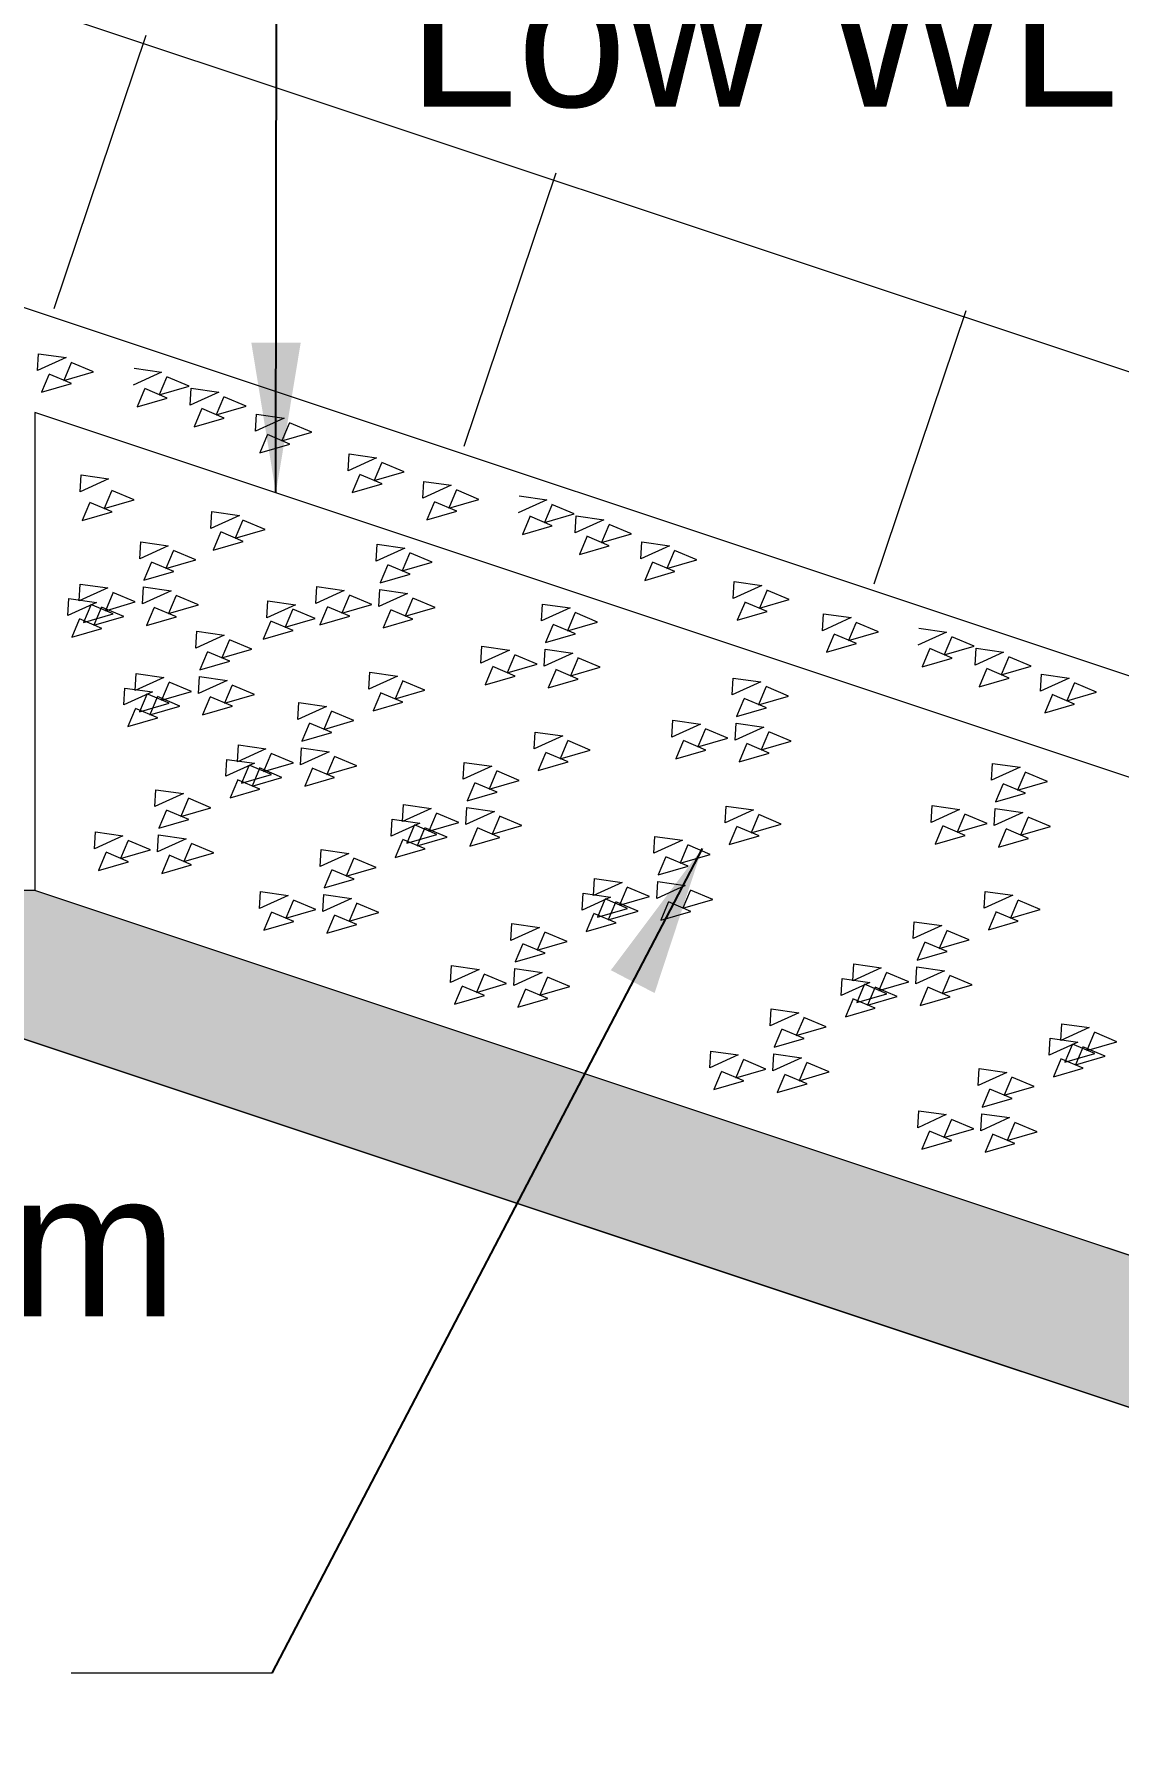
# Model space of a CAD drawing. Header units: inches. Extents: x -885 to 26362, y -28010 to 990.
# Drawn here: x 4449.76 to 4456.99, y -16613.82 to -16602.49 of the extents above; entities that cross this region are included whole.
import ezdxf

# ---------------------------------------------------------------- set-up
doc = ezdxf.new("R2010")
doc.units = ezdxf.units.IN
doc.header["$MEASUREMENT"] = 0
doc.styles.get("Standard").update_dxf_attribs({"font": 'arial.ttf'})
doc.dimstyles.get("Standard").update_dxf_attribs({"dimtxt": 0.18, "dimasz": 0.18, "dimexe": 0.18, "dimexo": 0.0625, "dimgap": 0.09, "dimtad": 0, "dimtih": 1, "dimtoh": 1, "dimdec": 4, "dimzin": 0, "dimdsep": 46, "dimtxsty": 'Standard', "dimcen": 0.09, "dimadec": 0, "dimazin": 0, "dimtfac": 1, "dimtdec": 4, "dimtofl": 0, "dimtmove": 0, "dimatfit": 3, "dimfxl": 1, "dimtolj": 1, "dimtzin": 0, "dimarcsym": 0})

msp = doc.modelspace()

# ---------------------------------------------------------------- hatches: boundary and pattern name
at = {"linetype": 'Continuous', "lineweight": 20, "ltscale": 0.5}
h = msp.add_hatch(dxfattribs=at)
h.set_pattern_fill('AR-SAND', color=0, scale=0.008, angle=12.8491527, style=0)
h.set_pattern_definition([(50.349153, (-832.30725, -16981.22927), (-0.099550239, 0.378879663), [0, -0.308864, 0, -0.34544, 0, -0.3302]), (20.349153, (-832.30725, -16981.22927), (0.22308449, 0.63907381), [0, -0.166624, 0, -0.278384, 0, -0.10668]), (340.349153, (-832.55092, -16981.28485), (0.616692376, 0.141844811), [0, -0.1016, 0, -0.36576, 0, -0.47752]), (330.349153, (-832.5509, -16981.28485), (0.55588804, 0.309720334), [0, -0.0508, 0, -0.239776, 0, -0.27432])])
h.paths.add_polyline_path([(4443.279608, -16602.850938), (4443.685835, -16603.985479), (4446.888931, -16605.065974), (4446.888931, -16609.156736), (4449.613145, -16609.156736), (4463.080806, -16613.645956), (4463.080806, -16615.514027), (4473.640806, -16615.514027), (4473.640806, -16614.554027), (4464.040806, -16614.554027), (4464.040806, -16612.954027), (4449.768931, -16608.196736), (4447.848931, -16608.196736), (4447.848931, -16604.374045)])

# ---------------------------------------------------------------- linework, layer by layer
at = {"color": 0, "linetype": 'Continuous', "lineweight": 20, "ltscale": 0.5}
for p, q in [((4475.080806, -16610.75286), (4443.523948, -16600.233907)), ((4474.652735, -16612.634027), (4442.91679, -16602.055379)), ((4449.898317, -16604.320514), (4450.509626, -16602.500375)), ((4452.62845, -16605.237452), (4453.239759, -16603.417312)), ((4455.358583, -16606.154389), (4455.969892, -16604.33425)), ((4449.787174, -16604.735063), (4449.793905, -16604.622506)), ((4449.977609, -16604.648281), (4449.787174, -16604.735063)), ((4449.793905, -16604.622506), (4449.977609, -16604.648281)), ((4450.010149, -16604.684042), (4449.961217, -16604.800121)), ((4450.16065, -16604.742324), (4450.011996, -16604.67966)), ((4449.863483, -16604.762695), (4449.814551, -16604.878774)), ((4449.814551, -16604.878774), (4450.013984, -16604.820977)), ((4450.013984, -16604.820977), (4449.86533, -16604.758313)), ((4449.961217, -16604.800121), (4450.16065, -16604.742324)), ((4450.613572, -16604.744693), (4450.423137, -16604.831476)), ((4450.429868, -16604.718918), (4450.613572, -16604.744693)), ((4450.646112, -16604.780454), (4450.597179, -16604.896533)), ((4450.796613, -16604.838736), (4450.647959, -16604.776072)), ((4450.499446, -16604.859108), (4450.450514, -16604.975186)), ((4450.450514, -16604.975186), (4450.649947, -16604.91739)), ((4450.649947, -16604.91739), (4450.501293, -16604.854726)), ((4450.597179, -16604.896533), (4450.796613, -16604.838736)), ((4450.802888, -16604.964627), (4450.809619, -16604.85207)), ((4450.993323, -16604.877845), (4450.802888, -16604.964627)), ((4450.809619, -16604.85207), (4450.993323, -16604.877845)), ((4451.025863, -16604.913606), (4450.976931, -16605.029685)), ((4451.176364, -16604.971888), (4451.02771, -16604.909224)), ((4473.588877, -16612.954027), (4449.768931, -16605.014045)), ((4449.768931, -16605.014045), (4449.768931, -16608.196736)), ((4450.879197, -16604.992259), (4450.830265, -16605.108338)), ((4450.830265, -16605.108338), (4451.029698, -16605.050541)), ((4451.029698, -16605.050541), (4450.881044, -16604.987877)), ((4450.976931, -16605.029685), (4451.176364, -16604.971888)), ((4451.239438, -16605.137535), (4451.246169, -16605.024977)), ((4451.429873, -16605.050752), (4451.239438, -16605.137535)), ((4451.246169, -16605.024977), (4451.429873, -16605.050752)), ((4451.315747, -16605.165166), (4451.266815, -16605.281245)), ((4451.466248, -16605.223449), (4451.317594, -16605.160785)), ((4451.462413, -16605.086513), (4451.413481, -16605.202592)), ((4451.413481, -16605.202592), (4451.612914, -16605.144795)), ((4451.612914, -16605.144795), (4451.46426, -16605.082131)), ((4451.266815, -16605.281245), (4451.466248, -16605.223449)), ((4451.854623, -16605.402464), (4451.861354, -16605.289906)), ((4452.045058, -16605.315682), (4451.854623, -16605.402464)), ((4451.861354, -16605.289906), (4452.045058, -16605.315682)), ((4452.077598, -16605.351442), (4452.028666, -16605.467521)), ((4452.228099, -16605.409725), (4452.079445, -16605.34706)), ((4450.070232, -16605.5421), (4450.076963, -16605.429543)), ((4450.260667, -16605.455318), (4450.070232, -16605.5421)), ((4450.076963, -16605.429543), (4450.260667, -16605.455318)), ((4451.930932, -16605.430096), (4451.882, -16605.546175)), ((4451.882, -16605.546175), (4452.081433, -16605.488378)), ((4452.081433, -16605.488378), (4451.932779, -16605.425714)), ((4452.028666, -16605.467521), (4452.228099, -16605.409725)), ((4452.351957, -16605.585055), (4452.358688, -16605.472498)), ((4452.542392, -16605.498273), (4452.351957, -16605.585055)), ((4452.358688, -16605.472498), (4452.542392, -16605.498273)), ((4450.133834, -16605.616391), (4450.084901, -16605.73247)), ((4450.284335, -16605.674674), (4450.135681, -16605.612009)), ((4450.2805, -16605.537738), (4450.231567, -16605.653817)), ((4450.231567, -16605.653817), (4450.431001, -16605.59602)), ((4450.431001, -16605.59602), (4450.282347, -16605.533356)), ((4452.428266, -16605.612687), (4452.379334, -16605.728766)), ((4452.578767, -16605.670969), (4452.430113, -16605.608305)), ((4452.574932, -16605.534034), (4452.526, -16605.650113)), ((4452.526, -16605.650113), (4452.725433, -16605.592316)), ((4452.725433, -16605.592316), (4452.576779, -16605.529652)), ((4453.178355, -16605.594686), (4452.98792, -16605.681468)), ((4452.994651, -16605.56891), (4453.178355, -16605.594686)), ((4450.084901, -16605.73247), (4450.284335, -16605.674674)), ((4450.940603, -16605.785425), (4450.947334, -16605.672868)), ((4451.131038, -16605.698643), (4450.940603, -16605.785425)), ((4450.947334, -16605.672868), (4451.131038, -16605.698643)), ((4451.151776, -16605.734738), (4451.102844, -16605.850817)), ((4451.302277, -16605.793021), (4451.153623, -16605.730357)), ((4452.379334, -16605.728766), (4452.578767, -16605.670969)), ((4453.064229, -16605.7091), (4453.015296, -16605.825179)), ((4453.21473, -16605.767382), (4453.066076, -16605.704718)), ((4453.210895, -16605.630446), (4453.161962, -16605.746525)), ((4453.161962, -16605.746525), (4453.361396, -16605.688729)), ((4453.361396, -16605.688729), (4453.212742, -16605.626064)), ((4453.367671, -16605.814619), (4453.374402, -16605.702062)), ((4453.558106, -16605.727837), (4453.367671, -16605.814619)), ((4453.374402, -16605.702062), (4453.558106, -16605.727837)), ((4451.00511, -16605.813392), (4450.956178, -16605.929471)), ((4451.155612, -16605.871674), (4451.006958, -16605.80901)), ((4451.102844, -16605.850817), (4451.302277, -16605.793021)), ((4453.015296, -16605.825179), (4453.21473, -16605.767382)), ((4453.44398, -16605.842251), (4453.395048, -16605.95833)), ((4453.594481, -16605.900534), (4453.445827, -16605.837869)), ((4453.590646, -16605.763598), (4453.541714, -16605.879677)), ((4453.541714, -16605.879677), (4453.741147, -16605.82188)), ((4453.741147, -16605.82188), (4453.592493, -16605.759216)), ((4450.46746, -16605.98743), (4450.474191, -16605.874872)), ((4450.657895, -16605.900647), (4450.46746, -16605.98743)), ((4450.474191, -16605.874872), (4450.657895, -16605.900647)), ((4450.690435, -16605.936408), (4450.641502, -16606.052487)), ((4450.840936, -16605.99469), (4450.692282, -16605.932026)), ((4450.956178, -16605.929471), (4451.155612, -16605.871674)), ((4452.042057, -16606.004004), (4452.048788, -16605.891447)), ((4452.232491, -16605.917222), (4452.042057, -16606.004004)), ((4452.048788, -16605.891447), (4452.232491, -16605.917222)), ((4452.265031, -16605.952983), (4452.216099, -16606.069062)), ((4452.415532, -16606.011265), (4452.266878, -16605.948601)), ((4453.395048, -16605.95833), (4453.594481, -16605.900534)), ((4453.804221, -16605.987527), (4453.810952, -16605.874969)), ((4453.994656, -16605.900744), (4453.804221, -16605.987527)), ((4453.810952, -16605.874969), (4453.994656, -16605.900744)), ((4454.027196, -16605.936505), (4453.978264, -16606.052584)), ((4454.177697, -16605.994788), (4454.029043, -16605.932123)), ((4450.543769, -16606.015062), (4450.494836, -16606.13114)), ((4450.494836, -16606.13114), (4450.69427, -16606.073344)), ((4450.69427, -16606.073344), (4450.545616, -16606.01068)), ((4450.641502, -16606.052487), (4450.840936, -16605.99469)), ((4452.118365, -16606.031636), (4452.069433, -16606.147715)), ((4452.268867, -16606.089919), (4452.120213, -16606.027255)), ((4452.216099, -16606.069062), (4452.415532, -16606.011265)), ((4453.88053, -16606.015159), (4453.831598, -16606.131238)), ((4453.831598, -16606.131238), (4454.031031, -16606.073441)), ((4454.031031, -16606.073441), (4453.882377, -16606.010777)), ((4453.978264, -16606.052584), (4454.177697, -16605.994788)), ((4450.064832, -16606.268196), (4450.071563, -16606.155638)), ((4450.255267, -16606.181413), (4450.064832, -16606.268196)), ((4450.071563, -16606.155638), (4450.255267, -16606.181413)), ((4450.485835, -16606.288102), (4450.492566, -16606.175545)), ((4450.492566, -16606.175545), (4450.676269, -16606.20132)), ((4451.639429, -16606.28477), (4451.64616, -16606.172213)), ((4451.64616, -16606.172213), (4451.829864, -16606.197988)), ((4452.069433, -16606.147715), (4452.268867, -16606.089919)), ((4454.419406, -16606.252456), (4454.426137, -16606.139898)), ((4454.609841, -16606.165674), (4454.419406, -16606.252456)), ((4454.426137, -16606.139898), (4454.609841, -16606.165674)), ((4449.98842, -16606.36531), (4449.995151, -16606.252753)), ((4450.178855, -16606.278528), (4449.98842, -16606.36531)), ((4449.995151, -16606.252753), (4450.178855, -16606.278528)), ((4450.141141, -16606.295827), (4450.092209, -16606.411906)), ((4450.291642, -16606.35411), (4450.142988, -16606.291446)), ((4450.287807, -16606.217174), (4450.238874, -16606.333253)), ((4450.238874, -16606.333253), (4450.438308, -16606.275456)), ((4450.438308, -16606.275456), (4450.289654, -16606.212792)), ((4450.676269, -16606.20132), (4450.485835, -16606.288102)), ((4450.708809, -16606.237081), (4450.659877, -16606.35316)), ((4450.659877, -16606.35316), (4450.85931, -16606.295363)), ((4450.85931, -16606.295363), (4450.710656, -16606.232699)), ((4451.313692, -16606.38128), (4451.320423, -16606.268722)), ((4451.504127, -16606.294498), (4451.313692, -16606.38128)), ((4451.320423, -16606.268722), (4451.504127, -16606.294498)), ((4451.829864, -16606.197988), (4451.639429, -16606.28477)), ((4451.862404, -16606.233749), (4451.813471, -16606.349828)), ((4451.813471, -16606.349828), (4452.012905, -16606.292031)), ((4452.012905, -16606.292031), (4451.864251, -16606.229367)), ((4452.060431, -16606.304677), (4452.067162, -16606.19212)), ((4452.250866, -16606.217895), (4452.060431, -16606.304677)), ((4452.067162, -16606.19212), (4452.250866, -16606.217895)), ((4452.283406, -16606.253655), (4452.234474, -16606.369734)), ((4452.433907, -16606.311938), (4452.285253, -16606.249274)), ((4453.142588, -16606.401756), (4453.149319, -16606.289198)), ((4453.149319, -16606.289198), (4453.333022, -16606.314974)), ((4454.495715, -16606.280088), (4454.446783, -16606.396167)), ((4454.646216, -16606.33837), (4454.497562, -16606.275706)), ((4454.642381, -16606.201434), (4454.593448, -16606.317513)), ((4454.593448, -16606.317513), (4454.792882, -16606.259717)), ((4454.792882, -16606.259717), (4454.644228, -16606.197053)), ((4450.064729, -16606.392942), (4450.015797, -16606.509021)), ((4450.21523, -16606.451224), (4450.066576, -16606.38856)), ((4450.092209, -16606.411906), (4450.291642, -16606.35411)), ((4450.211395, -16606.314289), (4450.162463, -16606.430367)), ((4450.162463, -16606.430367), (4450.361896, -16606.372571)), ((4450.361896, -16606.372571), (4450.213242, -16606.309907)), ((4450.562143, -16606.315734), (4450.513211, -16606.431813)), ((4450.513211, -16606.431813), (4450.712645, -16606.374016)), ((4450.712645, -16606.374016), (4450.563991, -16606.311352)), ((4451.338521, -16606.406599), (4451.289589, -16606.522678)), ((4451.489022, -16606.464882), (4451.340368, -16606.402218)), ((4451.485187, -16606.327946), (4451.436255, -16606.444025)), ((4451.436255, -16606.444025), (4451.635688, -16606.386228)), ((4451.635688, -16606.386228), (4451.487034, -16606.323564)), ((4451.715738, -16606.312402), (4451.666805, -16606.428481)), ((4451.666805, -16606.428481), (4451.866239, -16606.370685)), ((4451.866239, -16606.370685), (4451.717585, -16606.308021)), ((4452.13674, -16606.332309), (4452.087808, -16606.448388)), ((4452.087808, -16606.448388), (4452.287241, -16606.390591)), ((4452.287241, -16606.390591), (4452.138587, -16606.327927)), ((4452.234474, -16606.369734), (4452.433907, -16606.311938)), ((4453.333022, -16606.314974), (4453.142588, -16606.401756)), ((4453.365562, -16606.350734), (4453.31663, -16606.466813)), ((4453.31663, -16606.466813), (4453.516063, -16606.409017)), ((4453.516063, -16606.409017), (4453.367409, -16606.346353)), ((4454.446783, -16606.396167), (4454.646216, -16606.33837)), ((4455.013732, -16606.466373), (4455.020463, -16606.353816)), ((4455.204167, -16606.379591), (4455.013732, -16606.466373)), ((4455.020463, -16606.353816), (4455.204167, -16606.379591)), ((4455.236707, -16606.415352), (4455.187775, -16606.531431)), ((4455.387208, -16606.473634), (4455.238554, -16606.41097)), ((4450.015797, -16606.509021), (4450.21523, -16606.451224)), ((4450.840549, -16606.583284), (4450.84728, -16606.470727)), ((4451.030984, -16606.496502), (4450.840549, -16606.583284)), ((4450.84728, -16606.470727), (4451.030984, -16606.496502)), ((4451.214025, -16606.590545), (4451.065371, -16606.527881)), ((4451.289589, -16606.522678), (4451.489022, -16606.464882)), ((4453.218897, -16606.429388), (4453.169964, -16606.545467)), ((4453.169964, -16606.545467), (4453.369398, -16606.48767)), ((4453.369398, -16606.48767), (4453.220744, -16606.425006)), ((4455.090041, -16606.494005), (4455.041109, -16606.610084)), ((4455.240542, -16606.552288), (4455.091888, -16606.489623)), ((4455.187775, -16606.531431), (4455.387208, -16606.473634)), ((4455.84013, -16606.476004), (4455.649695, -16606.562786)), ((4455.656426, -16606.450228), (4455.84013, -16606.476004)), ((4455.87267, -16606.511764), (4455.823737, -16606.627843)), ((4456.023171, -16606.570047), (4455.874517, -16606.507382)), ((4450.916858, -16606.610916), (4450.867926, -16606.726995)), ((4451.067359, -16606.669199), (4450.918705, -16606.606535)), ((4451.063524, -16606.532263), (4451.014592, -16606.648342)), ((4451.014592, -16606.648342), (4451.214025, -16606.590545)), ((4452.73996, -16606.682522), (4452.746691, -16606.569964)), ((4452.930395, -16606.59574), (4452.73996, -16606.682522)), ((4452.746691, -16606.569964), (4452.930395, -16606.59574)), ((4452.962935, -16606.6315), (4452.914002, -16606.747579)), ((4453.113436, -16606.689783), (4452.964782, -16606.627118)), ((4453.160962, -16606.702428), (4453.167693, -16606.589871)), ((4453.351397, -16606.615646), (4453.160962, -16606.702428)), ((4453.167693, -16606.589871), (4453.351397, -16606.615646)), ((4455.041109, -16606.610084), (4455.240542, -16606.552288)), ((4455.726004, -16606.590418), (4455.677072, -16606.706497)), ((4455.876505, -16606.6487), (4455.727851, -16606.586036)), ((4455.823737, -16606.627843), (4456.023171, -16606.570047)), ((4456.029446, -16606.695937), (4456.036177, -16606.58338)), ((4456.219881, -16606.609155), (4456.029446, -16606.695937)), ((4456.036177, -16606.58338), (4456.219881, -16606.609155)), ((4456.402922, -16606.703198), (4456.254268, -16606.640534)), ((4450.437921, -16606.86405), (4450.444652, -16606.751493)), ((4450.444652, -16606.751493), (4450.628356, -16606.777268)), ((4450.867926, -16606.726995), (4451.067359, -16606.669199)), ((4451.993556, -16606.856304), (4452.000286, -16606.743747)), ((4452.000286, -16606.743747), (4452.18399, -16606.769522)), ((4452.816269, -16606.710154), (4452.767336, -16606.826233)), ((4452.96677, -16606.768436), (4452.818116, -16606.705772)), ((4452.914002, -16606.747579), (4453.113436, -16606.689783)), ((4453.237271, -16606.73006), (4453.188339, -16606.846139)), ((4453.387772, -16606.788343), (4453.239118, -16606.725679)), ((4453.383937, -16606.651407), (4453.335005, -16606.767486)), ((4453.335005, -16606.767486), (4453.534438, -16606.709689)), ((4453.534438, -16606.709689), (4453.385784, -16606.647025)), ((4455.677072, -16606.706497), (4455.876505, -16606.6487)), ((4456.105755, -16606.723569), (4456.056823, -16606.839648)), ((4456.256256, -16606.781852), (4456.107602, -16606.719187)), ((4456.252421, -16606.644916), (4456.203489, -16606.760995)), ((4456.203489, -16606.760995), (4456.402922, -16606.703198)), ((4456.465996, -16606.868845), (4456.472727, -16606.756287)), ((4456.472727, -16606.756287), (4456.656431, -16606.782063)), ((4450.36151, -16606.961165), (4450.368241, -16606.848607)), ((4450.368241, -16606.848607), (4450.551945, -16606.874383)), ((4450.628356, -16606.777268), (4450.437921, -16606.86405)), ((4450.660896, -16606.813029), (4450.611964, -16606.929108)), ((4450.811397, -16606.871311), (4450.662743, -16606.808647)), ((4450.858924, -16606.883957), (4450.865655, -16606.7714)), ((4451.049359, -16606.797175), (4450.858924, -16606.883957)), ((4450.865655, -16606.7714), (4451.049359, -16606.797175)), ((4451.081899, -16606.832935), (4451.032966, -16606.949014)), ((4451.2324, -16606.891218), (4451.083746, -16606.828554)), ((4452.18399, -16606.769522), (4451.993556, -16606.856304)), ((4452.21653, -16606.805282), (4452.167598, -16606.921361)), ((4452.167598, -16606.921361), (4452.367031, -16606.863565)), ((4452.367031, -16606.863565), (4452.218377, -16606.800901)), ((4452.767336, -16606.826233), (4452.96677, -16606.768436)), ((4453.188339, -16606.846139), (4453.387772, -16606.788343)), ((4454.413406, -16606.894588), (4454.420137, -16606.78203)), ((4454.603841, -16606.807806), (4454.413406, -16606.894588)), ((4454.420137, -16606.78203), (4454.603841, -16606.807806)), ((4454.636381, -16606.843566), (4454.587449, -16606.959645)), ((4454.786882, -16606.901849), (4454.638228, -16606.839185)), ((4456.056823, -16606.839648), (4456.256256, -16606.781852)), ((4456.656431, -16606.782063), (4456.465996, -16606.868845)), ((4456.688971, -16606.817823), (4456.640039, -16606.933902)), ((4456.839472, -16606.876106), (4456.690818, -16606.813441)), ((4450.551945, -16606.874383), (4450.36151, -16606.961165)), ((4450.51423, -16606.891682), (4450.465298, -16607.007761)), ((4450.465298, -16607.007761), (4450.664731, -16606.949965)), ((4450.664731, -16606.949965), (4450.516077, -16606.887301)), ((4450.584484, -16606.910143), (4450.535552, -16607.026222)), ((4450.535552, -16607.026222), (4450.734985, -16606.968426)), ((4450.734985, -16606.968426), (4450.586332, -16606.905762)), ((4450.611964, -16606.929108), (4450.811397, -16606.871311)), ((4450.935233, -16606.911589), (4450.886301, -16607.027668)), ((4450.886301, -16607.027668), (4451.085734, -16606.969871)), ((4451.085734, -16606.969871), (4450.93708, -16606.907207)), ((4451.032966, -16606.949014), (4451.2324, -16606.891218)), ((4451.520412, -16607.058309), (4451.527143, -16606.945751)), ((4451.710847, -16606.971526), (4451.520412, -16607.058309)), ((4451.527143, -16606.945751), (4451.710847, -16606.971526)), ((4452.069864, -16606.883936), (4452.020932, -16607.000015)), ((4452.020932, -16607.000015), (4452.220365, -16606.942218)), ((4452.220365, -16606.942218), (4452.071711, -16606.879554)), ((4454.489715, -16606.92222), (4454.440783, -16607.038299)), ((4454.440783, -16607.038299), (4454.640216, -16606.980502)), ((4454.640216, -16606.980502), (4454.491562, -16606.917838)), ((4454.587449, -16606.959645), (4454.786882, -16606.901849)), ((4456.542305, -16606.896477), (4456.493373, -16607.012556)), ((4456.493373, -16607.012556), (4456.692806, -16606.954759)), ((4456.692806, -16606.954759), (4456.544152, -16606.892095)), ((4456.640039, -16606.933902), (4456.839472, -16606.876106)), ((4450.437819, -16606.988797), (4450.388886, -16607.104876)), ((4450.388886, -16607.104876), (4450.58832, -16607.047079)), ((4450.58832, -16607.047079), (4450.439666, -16606.984415)), ((4451.596721, -16607.08594), (4451.547789, -16607.202019)), ((4451.747222, -16607.144223), (4451.598568, -16607.081559)), ((4451.743387, -16607.007287), (4451.694455, -16607.123366)), ((4451.694455, -16607.123366), (4451.893888, -16607.065569)), ((4451.893888, -16607.065569), (4451.745234, -16607.002905)), ((4454.010778, -16607.175354), (4454.017509, -16607.062796)), ((4454.201213, -16607.088572), (4454.010778, -16607.175354)), ((4454.017509, -16607.062796), (4454.201213, -16607.088572)), ((4454.431781, -16607.19526), (4454.438512, -16607.082703)), ((4454.438512, -16607.082703), (4454.622216, -16607.108478)), ((4451.547789, -16607.202019), (4451.747222, -16607.144223)), ((4453.094087, -16607.254055), (4453.100817, -16607.141498)), ((4453.284521, -16607.167273), (4453.094087, -16607.254055)), ((4453.100817, -16607.141498), (4453.284521, -16607.167273)), ((4453.317061, -16607.203034), (4453.268129, -16607.319113)), ((4453.467562, -16607.261316), (4453.318908, -16607.198652)), ((4454.087087, -16607.202986), (4454.038155, -16607.319065)), ((4454.237588, -16607.261268), (4454.088934, -16607.198604)), ((4454.233753, -16607.124332), (4454.184821, -16607.240411)), ((4454.184821, -16607.240411), (4454.384254, -16607.182615)), ((4454.384254, -16607.182615), (4454.2356, -16607.119951)), ((4454.622216, -16607.108478), (4454.431781, -16607.19526)), ((4454.654756, -16607.144239), (4454.605823, -16607.260318)), ((4454.605823, -16607.260318), (4454.805257, -16607.202521)), ((4454.805257, -16607.202521), (4454.656603, -16607.139857)), ((4451.041373, -16607.436189), (4451.048104, -16607.323632)), ((4451.048104, -16607.323632), (4451.231808, -16607.349407)), ((4451.117784, -16607.339075), (4451.124515, -16607.226517)), ((4451.308219, -16607.252292), (4451.117784, -16607.339075)), ((4451.124515, -16607.226517), (4451.308219, -16607.252292)), ((4451.340759, -16607.288053), (4451.291827, -16607.404132)), ((4451.49126, -16607.346335), (4451.342606, -16607.283671)), ((4451.538787, -16607.358981), (4451.545518, -16607.246424)), ((4451.729222, -16607.272199), (4451.538787, -16607.358981)), ((4451.545518, -16607.246424), (4451.729222, -16607.272199)), ((4451.761762, -16607.30796), (4451.71283, -16607.424039)), ((4451.912263, -16607.366242), (4451.763609, -16607.303578)), ((4453.170395, -16607.281687), (4453.121463, -16607.397766)), ((4453.320896, -16607.33997), (4453.172243, -16607.277305)), ((4453.268129, -16607.319113), (4453.467562, -16607.261316)), ((4454.038155, -16607.319065), (4454.237588, -16607.261268)), ((4454.50809, -16607.222892), (4454.459158, -16607.338971)), ((4454.459158, -16607.338971), (4454.658591, -16607.281175)), ((4454.658591, -16607.281175), (4454.509937, -16607.218511)), ((4451.231808, -16607.349407), (4451.041373, -16607.436189)), ((4451.194093, -16607.366706), (4451.145161, -16607.482785)), ((4451.145161, -16607.482785), (4451.344594, -16607.424989)), ((4451.344594, -16607.424989), (4451.19594, -16607.362325)), ((4451.264348, -16607.385167), (4451.215415, -16607.501246)), ((4451.414849, -16607.44345), (4451.266195, -16607.380786)), ((4451.291827, -16607.404132), (4451.49126, -16607.346335)), ((4451.615096, -16607.386613), (4451.566164, -16607.502692)), ((4451.765597, -16607.444895), (4451.616943, -16607.382231)), ((4451.71283, -16607.424039), (4451.912263, -16607.366242)), ((4452.620943, -16607.45606), (4452.627674, -16607.343502)), ((4452.811378, -16607.369278), (4452.620943, -16607.45606)), ((4452.627674, -16607.343502), (4452.811378, -16607.369278)), ((4452.843918, -16607.405038), (4452.794986, -16607.521117)), ((4452.994419, -16607.463321), (4452.845765, -16607.400657)), ((4453.121463, -16607.397766), (4453.320896, -16607.33997)), ((4456.139427, -16607.462867), (4456.146158, -16607.35031)), ((4456.329862, -16607.376085), (4456.139427, -16607.462867)), ((4456.146158, -16607.35031), (4456.329862, -16607.376085)), ((4456.362402, -16607.411846), (4456.313469, -16607.527924)), ((4456.512903, -16607.470128), (4456.364249, -16607.407464)), ((4450.56823, -16607.638194), (4450.57496, -16607.525636)), ((4450.57496, -16607.525636), (4450.758664, -16607.551411)), ((4451.117682, -16607.463821), (4451.068749, -16607.5799)), ((4451.068749, -16607.5799), (4451.268183, -16607.522103)), ((4451.268183, -16607.522103), (4451.119529, -16607.459439)), ((4451.215415, -16607.501246), (4451.414849, -16607.44345)), ((4451.566164, -16607.502692), (4451.765597, -16607.444895)), ((4452.697252, -16607.483692), (4452.64832, -16607.599771)), ((4452.64832, -16607.599771), (4452.847753, -16607.541974)), ((4452.847753, -16607.541974), (4452.699099, -16607.47931)), ((4452.794986, -16607.521117), (4452.994419, -16607.463321)), ((4456.215736, -16607.490499), (4456.166803, -16607.606578)), ((4456.166803, -16607.606578), (4456.366237, -16607.548781)), ((4456.366237, -16607.548781), (4456.217583, -16607.486117)), ((4456.313469, -16607.527924), (4456.512903, -16607.470128)), ((4450.758664, -16607.551411), (4450.56823, -16607.638194)), ((4450.795039, -16607.724108), (4450.646386, -16607.661444)), ((4450.791204, -16607.587172), (4450.742272, -16607.703251)), ((4450.742272, -16607.703251), (4450.941705, -16607.645454)), ((4450.941705, -16607.645454), (4450.793051, -16607.58279)), ((4452.218316, -16607.736826), (4452.225046, -16607.624268)), ((4452.40875, -16607.650044), (4452.218316, -16607.736826)), ((4452.225046, -16607.624268), (4452.40875, -16607.650044)), ((4452.639318, -16607.756732), (4452.646049, -16607.644175)), ((4452.646049, -16607.644175), (4452.829753, -16607.66995)), ((4454.364905, -16607.746887), (4454.371636, -16607.63433)), ((4454.55534, -16607.660105), (4454.364905, -16607.746887)), ((4454.371636, -16607.63433), (4454.55534, -16607.660105)), ((4455.736799, -16607.743633), (4455.74353, -16607.631076)), ((4455.927234, -16607.656851), (4455.736799, -16607.743633)), ((4455.74353, -16607.631076), (4455.927234, -16607.656851)), ((4456.157802, -16607.76354), (4456.164533, -16607.650982)), ((4456.164533, -16607.650982), (4456.348236, -16607.676757)), ((4450.644538, -16607.665825), (4450.595606, -16607.781904)), ((4450.595606, -16607.781904), (4450.795039, -16607.724108)), ((4452.141904, -16607.83394), (4452.148635, -16607.721383)), ((4452.332339, -16607.747158), (4452.141904, -16607.83394)), ((4452.148635, -16607.721383), (4452.332339, -16607.747158)), ((4452.294624, -16607.764458), (4452.245692, -16607.880537)), ((4452.445125, -16607.82274), (4452.296471, -16607.760076)), ((4452.44129, -16607.685804), (4452.392358, -16607.801883)), ((4452.392358, -16607.801883), (4452.591791, -16607.744087)), ((4452.591791, -16607.744087), (4452.443137, -16607.681423)), ((4452.829753, -16607.66995), (4452.639318, -16607.756732)), ((4452.862293, -16607.705711), (4452.813361, -16607.82179)), ((4452.813361, -16607.82179), (4453.012794, -16607.763993)), ((4453.012794, -16607.763993), (4452.86414, -16607.701329)), ((4454.441214, -16607.774519), (4454.392282, -16607.890598)), ((4454.591715, -16607.832802), (4454.443061, -16607.770138)), ((4454.58788, -16607.695866), (4454.538948, -16607.811945)), ((4454.538948, -16607.811945), (4454.738381, -16607.754148)), ((4454.738381, -16607.754148), (4454.589727, -16607.691484)), ((4455.813108, -16607.771265), (4455.764176, -16607.887344)), ((4455.963609, -16607.829547), (4455.814955, -16607.766883)), ((4455.959774, -16607.692612), (4455.910841, -16607.80869)), ((4455.910841, -16607.80869), (4456.110275, -16607.750894)), ((4456.110275, -16607.750894), (4455.961621, -16607.68823)), ((4456.348236, -16607.676757), (4456.157802, -16607.76354)), ((4456.380776, -16607.712518), (4456.331844, -16607.828597)), ((4456.331844, -16607.828597), (4456.531277, -16607.770801)), ((4456.531277, -16607.770801), (4456.382623, -16607.708136)), ((4450.165602, -16607.91896), (4450.172333, -16607.806402)), ((4450.356037, -16607.832177), (4450.165602, -16607.91896)), ((4450.172333, -16607.806402), (4450.356037, -16607.832177)), ((4450.388576, -16607.867938), (4450.339644, -16607.984017)), ((4450.539078, -16607.92622), (4450.390424, -16607.863556)), ((4450.586604, -16607.938866), (4450.593335, -16607.826309)), ((4450.777039, -16607.852084), (4450.586604, -16607.938866)), ((4450.593335, -16607.826309), (4450.777039, -16607.852084)), ((4450.809579, -16607.887845), (4450.760647, -16608.003924)), ((4450.96008, -16607.946127), (4450.811426, -16607.883463)), ((4452.218213, -16607.861572), (4452.16928, -16607.977651)), ((4452.368714, -16607.919855), (4452.22006, -16607.857191)), ((4452.245692, -16607.880537), (4452.445125, -16607.82274)), ((4452.364879, -16607.782919), (4452.315946, -16607.898998)), ((4452.315946, -16607.898998), (4452.51538, -16607.841201)), ((4452.51538, -16607.841201), (4452.366726, -16607.778537)), ((4452.715627, -16607.784364), (4452.666695, -16607.900443)), ((4452.666695, -16607.900443), (4452.866128, -16607.842647)), ((4452.866128, -16607.842647), (4452.717474, -16607.779983)), ((4453.891762, -16607.948892), (4453.898493, -16607.836335)), ((4454.082197, -16607.86211), (4453.891762, -16607.948892)), ((4453.898493, -16607.836335), (4454.082197, -16607.86211)), ((4454.392282, -16607.890598), (4454.591715, -16607.832802)), ((4455.764176, -16607.887344), (4455.963609, -16607.829547)), ((4456.234111, -16607.791172), (4456.185178, -16607.90725)), ((4456.185178, -16607.90725), (4456.384612, -16607.849454)), ((4456.384612, -16607.849454), (4456.235958, -16607.78679)), ((4450.241911, -16607.946591), (4450.192978, -16608.06267)), ((4450.392412, -16608.004874), (4450.243758, -16607.94221)), ((4450.339644, -16607.984017), (4450.539078, -16607.92622)), ((4450.662913, -16607.966498), (4450.613981, -16608.082577)), ((4450.813414, -16608.02478), (4450.66476, -16607.962116)), ((4450.760647, -16608.003924), (4450.96008, -16607.946127)), ((4451.668761, -16608.035945), (4451.675492, -16607.923387)), ((4451.859195, -16607.949163), (4451.668761, -16608.035945)), ((4451.675492, -16607.923387), (4451.859195, -16607.949163)), ((4451.891735, -16607.984923), (4451.842803, -16608.101002)), ((4452.042236, -16608.043206), (4451.893582, -16607.980542)), ((4452.16928, -16607.977651), (4452.368714, -16607.919855)), ((4453.968071, -16607.976524), (4453.919138, -16608.092603)), ((4454.118572, -16608.034806), (4453.969918, -16607.972142)), ((4454.114737, -16607.89787), (4454.065804, -16608.013949)), ((4454.065804, -16608.013949), (4454.265238, -16607.956153)), ((4454.265238, -16607.956153), (4454.116584, -16607.893489)), ((4450.192978, -16608.06267), (4450.392412, -16608.004874)), ((4450.613981, -16608.082577), (4450.813414, -16608.02478)), ((4451.745069, -16608.063577), (4451.696137, -16608.179656)), ((4451.895571, -16608.121859), (4451.746917, -16608.059195)), ((4451.842803, -16608.101002), (4452.042236, -16608.043206)), ((4453.919138, -16608.092603), (4454.118572, -16608.034806)), ((4449.768931, -16608.196736), (4447.848931, -16608.196736)), ((4464.040806, -16612.954027), (4449.768931, -16608.196736)), ((4451.266133, -16608.316711), (4451.272864, -16608.204153)), ((4451.272864, -16608.204153), (4451.456568, -16608.229929)), ((4451.687135, -16608.336617), (4451.693866, -16608.22406)), ((4451.693866, -16608.22406), (4451.87757, -16608.249835)), ((4451.696137, -16608.179656), (4451.895571, -16608.121859)), ((4453.412722, -16608.326772), (4453.419453, -16608.214215)), ((4453.419453, -16608.214215), (4453.603157, -16608.23999)), ((4453.489134, -16608.229658), (4453.495865, -16608.117101)), ((4453.679569, -16608.142876), (4453.489134, -16608.229658)), ((4453.495865, -16608.117101), (4453.679569, -16608.142876)), ((4453.712109, -16608.178636), (4453.663176, -16608.294715)), ((4453.86261, -16608.236919), (4453.713956, -16608.174255)), ((4453.910137, -16608.249565), (4453.916868, -16608.137007)), ((4454.100572, -16608.162782), (4453.910137, -16608.249565)), ((4453.916868, -16608.137007), (4454.100572, -16608.162782)), ((4454.133111, -16608.198543), (4454.084179, -16608.314622)), ((4454.283612, -16608.256825), (4454.134959, -16608.194161)), ((4456.090926, -16608.315167), (4456.097657, -16608.202609)), ((4456.281361, -16608.228384), (4456.090926, -16608.315167)), ((4456.097657, -16608.202609), (4456.281361, -16608.228384)), ((4451.456568, -16608.229929), (4451.266133, -16608.316711)), ((4451.492943, -16608.402625), (4451.344289, -16608.339961)), ((4451.489108, -16608.265689), (4451.440175, -16608.381768)), ((4451.440175, -16608.381768), (4451.639609, -16608.323972)), ((4451.639609, -16608.323972), (4451.490955, -16608.261308)), ((4451.87757, -16608.249835), (4451.687135, -16608.336617)), ((4451.91011, -16608.285596), (4451.861178, -16608.401675)), ((4452.060611, -16608.343878), (4451.911957, -16608.281214)), ((4453.603157, -16608.23999), (4453.412722, -16608.326772)), ((4453.565443, -16608.25729), (4453.516511, -16608.373369)), ((4453.516511, -16608.373369), (4453.715944, -16608.315572)), ((4453.715944, -16608.315572), (4453.56729, -16608.252908)), ((4453.635697, -16608.275751), (4453.586765, -16608.39183)), ((4453.586765, -16608.39183), (4453.786198, -16608.334033)), ((4453.786198, -16608.334033), (4453.637544, -16608.271369)), ((4453.663176, -16608.294715), (4453.86261, -16608.236919)), ((4453.986446, -16608.277196), (4453.937513, -16608.393275)), ((4453.937513, -16608.393275), (4454.136947, -16608.335479)), ((4454.136947, -16608.335479), (4453.988293, -16608.272815)), ((4454.084179, -16608.314622), (4454.283612, -16608.256825)), ((4456.167235, -16608.342799), (4456.118302, -16608.458877)), ((4456.317736, -16608.401081), (4456.169082, -16608.338417)), ((4456.3139, -16608.264145), (4456.264968, -16608.380224)), ((4456.264968, -16608.380224), (4456.464402, -16608.322427)), ((4456.464402, -16608.322427), (4456.315748, -16608.259763)), ((4451.342442, -16608.344343), (4451.293509, -16608.460422)), ((4451.293509, -16608.460422), (4451.492943, -16608.402625)), ((4451.763444, -16608.364249), (4451.714512, -16608.480328)), ((4451.714512, -16608.480328), (4451.913945, -16608.422532)), ((4451.913945, -16608.422532), (4451.765291, -16608.359868)), ((4451.861178, -16608.401675), (4452.060611, -16608.343878)), ((4452.939579, -16608.528777), (4452.94631, -16608.41622)), ((4453.130014, -16608.441995), (4452.939579, -16608.528777)), ((4452.94631, -16608.41622), (4453.130014, -16608.441995)), ((4453.489031, -16608.354404), (4453.440099, -16608.470483)), ((4453.440099, -16608.470483), (4453.639532, -16608.412687)), ((4453.639532, -16608.412687), (4453.490878, -16608.350023)), ((4455.617783, -16608.517171), (4455.624513, -16608.404614)), ((4455.808217, -16608.430389), (4455.617783, -16608.517171)), ((4455.624513, -16608.404614), (4455.808217, -16608.430389)), ((4456.118302, -16608.458877), (4456.317736, -16608.401081)), ((4453.015888, -16608.556409), (4452.966956, -16608.672488)), ((4453.166389, -16608.614691), (4453.017735, -16608.552027)), ((4453.162554, -16608.477755), (4453.113622, -16608.593834)), ((4453.113622, -16608.593834), (4453.313055, -16608.536038)), ((4453.313055, -16608.536038), (4453.164401, -16608.473374)), ((4455.694091, -16608.544803), (4455.645159, -16608.660882)), ((4455.844592, -16608.603085), (4455.695938, -16608.540421)), ((4455.840757, -16608.46615), (4455.791825, -16608.582229)), ((4455.791825, -16608.582229), (4455.991258, -16608.524432)), ((4455.991258, -16608.524432), (4455.842604, -16608.461768)), ((4452.966956, -16608.672488), (4453.166389, -16608.614691)), ((4455.645159, -16608.660882), (4455.844592, -16608.603085)), ((4452.536951, -16608.809543), (4452.543682, -16608.696986)), ((4452.727386, -16608.722761), (4452.536951, -16608.809543)), ((4452.543682, -16608.696986), (4452.727386, -16608.722761)), ((4452.759926, -16608.758521), (4452.710994, -16608.8746)), ((4452.910427, -16608.816804), (4452.761773, -16608.75414)), ((4452.957954, -16608.82945), (4452.964685, -16608.716892)), ((4453.148389, -16608.742667), (4452.957954, -16608.82945)), ((4452.964685, -16608.716892), (4453.148389, -16608.742667)), ((4453.180929, -16608.778428), (4453.131996, -16608.894507)), ((4453.33143, -16608.83671), (4453.182776, -16608.774046)), ((4455.138743, -16608.895052), (4455.145474, -16608.782494)), ((4455.145474, -16608.782494), (4455.329178, -16608.808269)), ((4455.215155, -16608.797937), (4455.221886, -16608.68538)), ((4455.40559, -16608.711155), (4455.215155, -16608.797937)), ((4455.221886, -16608.68538), (4455.40559, -16608.711155)), ((4455.438129, -16608.746916), (4455.389197, -16608.862995)), ((4455.58863, -16608.805198), (4455.439977, -16608.742534)), ((4455.636157, -16608.817844), (4455.642888, -16608.705286)), ((4455.826592, -16608.731062), (4455.636157, -16608.817844)), ((4455.642888, -16608.705286), (4455.826592, -16608.731062)), ((4455.859132, -16608.766822), (4455.8102, -16608.882901)), ((4456.009633, -16608.825105), (4455.860979, -16608.762441)), ((4452.61326, -16608.837175), (4452.564328, -16608.953254)), ((4452.564328, -16608.953254), (4452.763761, -16608.895457)), ((4452.763761, -16608.895457), (4452.615107, -16608.832793)), ((4452.710994, -16608.8746), (4452.910427, -16608.816804)), ((4453.034263, -16608.857081), (4452.985331, -16608.97316)), ((4453.184764, -16608.915364), (4453.03611, -16608.8527)), ((4453.131996, -16608.894507), (4453.33143, -16608.83671)), ((4455.329178, -16608.808269), (4455.138743, -16608.895052)), ((4455.291464, -16608.825569), (4455.242531, -16608.941648)), ((4455.242531, -16608.941648), (4455.441965, -16608.883851)), ((4455.441965, -16608.883851), (4455.293311, -16608.821187)), ((4455.361718, -16608.84403), (4455.312785, -16608.960109)), ((4455.312785, -16608.960109), (4455.512219, -16608.902312)), ((4455.512219, -16608.902312), (4455.363565, -16608.839648)), ((4455.389197, -16608.862995), (4455.58863, -16608.805198)), ((4455.712466, -16608.845476), (4455.663534, -16608.961555)), ((4455.663534, -16608.961555), (4455.862967, -16608.903758)), ((4455.862967, -16608.903758), (4455.714313, -16608.841094)), ((4455.8102, -16608.882901), (4456.009633, -16608.825105)), ((4452.985331, -16608.97316), (4453.184764, -16608.915364)), ((4454.6656, -16609.097056), (4454.672331, -16608.984499)), ((4454.856035, -16609.010274), (4454.6656, -16609.097056)), ((4454.672331, -16608.984499), (4454.856035, -16609.010274)), ((4455.215052, -16608.922684), (4455.16612, -16609.038762)), ((4455.16612, -16609.038762), (4455.365553, -16608.980966)), ((4455.365553, -16608.980966), (4455.216899, -16608.918302)), ((4454.741909, -16609.124688), (4454.692976, -16609.240767)), ((4454.89241, -16609.18297), (4454.743756, -16609.120306)), ((4454.888575, -16609.046035), (4454.839642, -16609.162114)), ((4454.839642, -16609.162114), (4455.039076, -16609.104317)), ((4455.039076, -16609.104317), (4454.890422, -16609.041653)), ((4456.600049, -16609.195909), (4456.60678, -16609.083352)), ((4456.790484, -16609.109127), (4456.600049, -16609.195909)), ((4456.60678, -16609.083352), (4456.790484, -16609.109127)), ((4463.080806, -16613.645956), (4449.613145, -16609.156736)), ((4454.692976, -16609.240767), (4454.89241, -16609.18297)), ((4456.523638, -16609.293024), (4456.530369, -16609.180466)), ((4456.714072, -16609.206241), (4456.523638, -16609.293024)), ((4456.530369, -16609.180466), (4456.714072, -16609.206241)), ((4456.676358, -16609.223541), (4456.627426, -16609.33962)), ((4456.826859, -16609.281823), (4456.678205, -16609.219159)), ((4456.746612, -16609.242002), (4456.69768, -16609.358081)), ((4456.897113, -16609.300284), (4456.748459, -16609.23762)), ((4456.823024, -16609.144888), (4456.774092, -16609.260966)), ((4456.774092, -16609.260966), (4456.973525, -16609.20317)), ((4456.973525, -16609.20317), (4456.824871, -16609.140506)), ((4454.262972, -16609.377822), (4454.269703, -16609.265265)), ((4454.453407, -16609.29104), (4454.262972, -16609.377822)), ((4454.269703, -16609.265265), (4454.453407, -16609.29104)), ((4454.485947, -16609.326801), (4454.437014, -16609.44288)), ((4454.636448, -16609.385083), (4454.487794, -16609.322419)), ((4454.683975, -16609.397729), (4454.690706, -16609.285171)), ((4454.874409, -16609.310947), (4454.683975, -16609.397729)), ((4454.690706, -16609.285171), (4454.874409, -16609.310947)), ((4454.906949, -16609.346707), (4454.858017, -16609.462786)), ((4455.05745, -16609.40499), (4454.908796, -16609.342326)), ((4456.599946, -16609.320655), (4456.551014, -16609.436734)), ((4456.750448, -16609.378938), (4456.601794, -16609.316274)), ((4456.627426, -16609.33962), (4456.826859, -16609.281823)), ((4456.69768, -16609.358081), (4456.897113, -16609.300284)), ((4454.339281, -16609.405454), (4454.290349, -16609.521533)), ((4454.290349, -16609.521533), (4454.489782, -16609.463736)), ((4454.489782, -16609.463736), (4454.341128, -16609.401072)), ((4454.437014, -16609.44288), (4454.636448, -16609.385083)), ((4454.760283, -16609.425361), (4454.711351, -16609.54144)), ((4454.910785, -16609.483643), (4454.762131, -16609.420979)), ((4454.858017, -16609.462786), (4455.05745, -16609.40499)), ((4456.050494, -16609.495028), (4456.057225, -16609.382471)), ((4456.240929, -16609.408246), (4456.050494, -16609.495028)), ((4456.057225, -16609.382471), (4456.240929, -16609.408246)), ((4456.273469, -16609.444007), (4456.224537, -16609.560085)), ((4456.42397, -16609.502289), (4456.275316, -16609.439625)), ((4456.551014, -16609.436734), (4456.750448, -16609.378938)), ((4454.711351, -16609.54144), (4454.910785, -16609.483643)), ((4456.126803, -16609.52266), (4456.077871, -16609.638739)), ((4456.077871, -16609.638739), (4456.277304, -16609.580942)), ((4456.277304, -16609.580942), (4456.12865, -16609.518278)), ((4456.224537, -16609.560085), (4456.42397, -16609.502289)), ((4455.647867, -16609.775794), (4455.654597, -16609.663237)), ((4455.838301, -16609.689012), (4455.647867, -16609.775794)), ((4455.654597, -16609.663237), (4455.838301, -16609.689012)), ((4456.068869, -16609.795701), (4456.0756, -16609.683143)), ((4456.0756, -16609.683143), (4456.259304, -16609.708918)), ((4455.724175, -16609.803426), (4455.675243, -16609.919505)), ((4455.874676, -16609.861708), (4455.726023, -16609.799044)), ((4455.870841, -16609.724773), (4455.821909, -16609.840851)), ((4455.821909, -16609.840851), (4456.021342, -16609.783055)), ((4456.021342, -16609.783055), (4455.872688, -16609.720391)), ((4456.259304, -16609.708918), (4456.068869, -16609.795701)), ((4456.291844, -16609.744679), (4456.242912, -16609.860758)), ((4456.242912, -16609.860758), (4456.442345, -16609.802962)), ((4456.442345, -16609.802962), (4456.293691, -16609.740297)), ((4455.675243, -16609.919505), (4455.874676, -16609.861708)), ((4456.145178, -16609.823333), (4456.096246, -16609.939411)), ((4456.096246, -16609.939411), (4456.295679, -16609.881615)), ((4456.295679, -16609.881615), (4456.147025, -16609.818951)), ((4451.346567, -16613.4084), (4450.010405, -16613.4084))]:
    msp.add_line(p, q, dxfattribs=at)
msp.add_lwpolyline([(4443.279608, -16602.850938), (4443.685835, -16603.985479), (4446.888931, -16605.065974), (4446.888931, -16609.156736), (4449.613145, -16609.156736), (4463.080806, -16613.645956), (4463.080806, -16615.514027), (4473.640806, -16615.514027), (4473.640806, -16614.554027), (4464.040806, -16614.554027), (4464.040806, -16612.954027), (4449.768931, -16608.196736), (4447.848931, -16608.196736), (4447.848931, -16604.374045), (4443.279608, -16602.850938)], dxfattribs=at)

# ---------------------------------------------------------------- texts
for s, insert, char_height, attachment_point in [('Geo textile filter (thickness >= 3.00 mm)\\Pshall be extended 1.00m below Working \\PLow WL as shown in detail "Z".', (4452.25229, -16598.910944), 0.9384, 1), ('\\A1;0.30m', (4448.856268, -16610.559599), 0.96, 5)]:
    msp.add_mtext(s, dxfattribs=dict(at, insert=insert, char_height=char_height, attachment_point=attachment_point))

# ---------------------------------------------------------------- leaders
for points in [[(4451.374171, -16605.549125), (4451.380709, -16599.264632), (4452.052741, -16599.264632)], [(4454.212844, -16607.91672), (4451.346567, -16613.4084)]]:
    msp.add_leader(points, dimstyle='Standard', override={"dimtxt": 850, "dimasz": 1, "dimdec": 2, "dimlfac": 0.001, "dimpost": 'm', "dimfxl": 0.15, "dimfxlon": 1}, dxfattribs=at)

doc.saveas('drawing.dxf')
